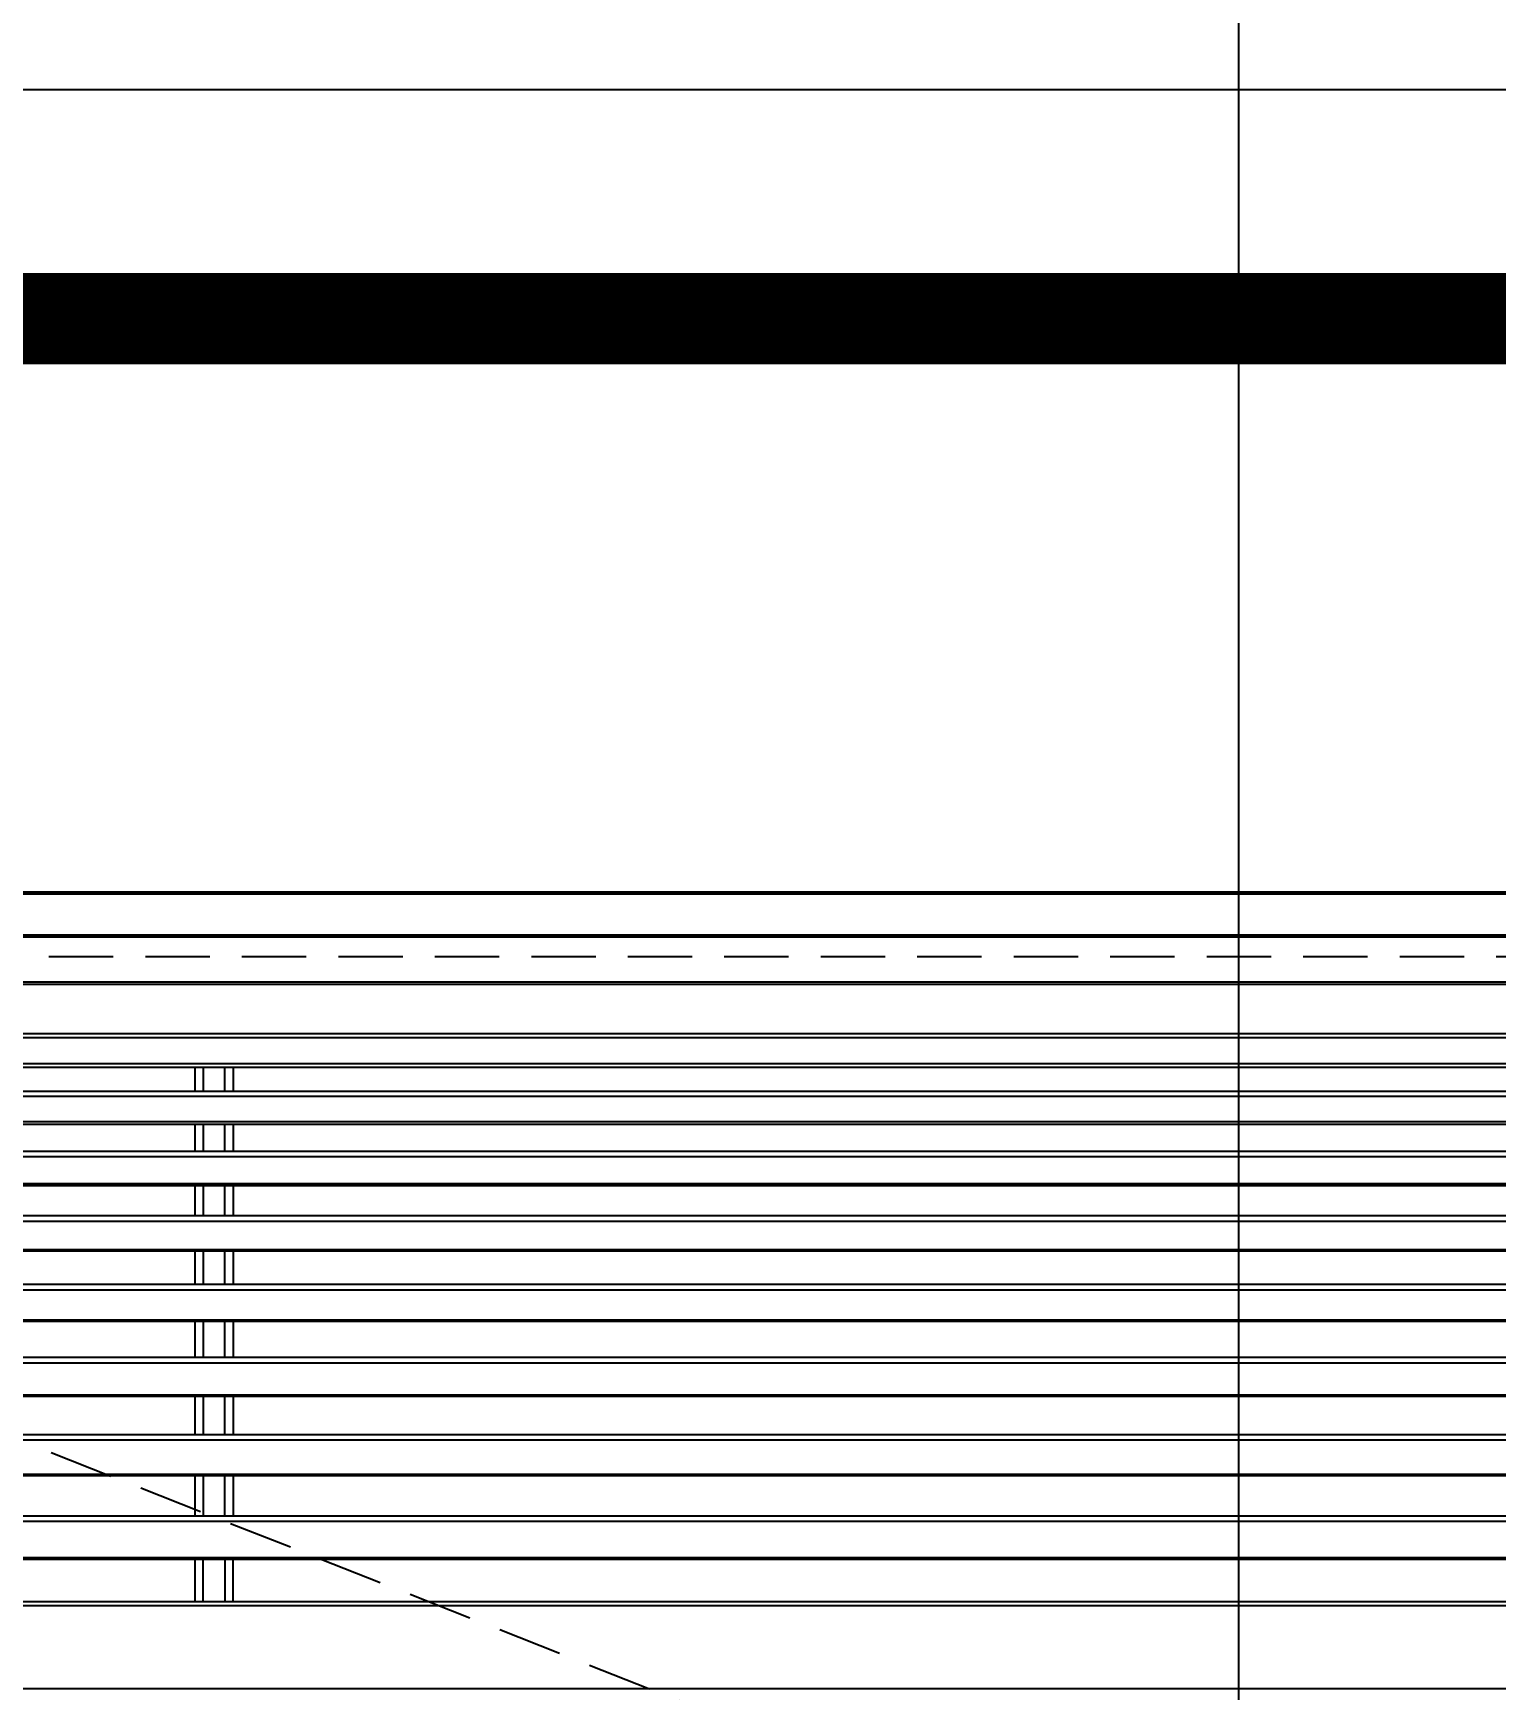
# Model space of a CAD drawing. Header units: millimetres. Extents: x 346859 to 753976, y -86090 to 5333.
# Drawn here: x 431889.9 to 432209.3, y -13781.9 to -13420.1 of the extents above; entities that cross this region are included whole.
import ezdxf

# ---------------------------------------------------------------- set-up
doc = ezdxf.new("R2010")
doc.units = ezdxf.units.MM
doc.header["$LTSCALE"] = 60
doc.linetypes.add('HID', pattern=[2.5, 1.5, -1])
doc.linetypes.add('HIDDEN', pattern=[0.375, 0.25, -0.125])
for name, color, linetype in [('06-LIGHT', 4, 'Continuous'), ('07-DIM WAL', 5, 'Continuous'), ('3.기호.계단선', 30, 'Continuous'), ('CEIL-LIGHT', 7, 'Continuous')]:
    doc.layers.add(name, color=color, linetype=linetype)
doc.styles.add('YOURNAME', font='HY울릉도M.TTF')
doc.dimstyles.new('40', dxfattribs={"dimscale": 40, "dimtxt": 1.8, "dimasz": 0.9, "dimexe": 0.5, "dimexo": 1, "dimgap": 0.7, "dimtad": 1, "dimdec": 0, "dimzin": 0, "dimdsep": 46, "dimtxsty": 'YOURNAME', "dimblk": 'NONE', "dimcen": 0, "dimclrd": 1, "dimclre": 1, "dimclrt": 7, "dimadec": 0, "dimazin": 0, "dimtfac": 1, "dimtdec": 0, "dimtix": 1, "dimtmove": 2, "dimatfit": 3, "dimldrblk": 'NONE', "dimfxl": 1, "dimtolj": 1, "dimtzin": 0, "dimarcsym": 0})

# ---------------------------------------------------------------- blocks, each defined once
blk = doc.blocks.new('*D144')
at = {"layer": '07-DIM WAL', "color": 1, "lineweight": -2, "transparency": 16777216}
for p, q in [((432130.71, -13232.44), (432133.21, -13232.44)), ((432153.21, -14682.44), (432153.21, -13232.44)), ((432193.21, -14682.44), (432173.21, -14682.44))]:
    blk.add_line(p, q, dxfattribs=at)
at = {"layer": 'Defpoints', "color": 0, "transparency": 16777216}
for p in [(432153.21, -13232.44), (432170.71, -13232.44), (432153.21, -14682.44)]:
    blk.add_point(p, dxfattribs=at)
at = {"layer": '07-DIM WAL', "color": 7, "transparency": 16777216, "insert": (432087.77, -13957.44), "char_height": 72, "attachment_point": 5, "rotation": 90, "style": 'YOURNAME'}
blk.add_mtext('\\A1;1450', dxfattribs=at)
blk = doc.blocks.new('_None')
blk = doc.blocks.new('*U26')
at = {"color": 1, "linetype": 'HIDDEN'}
blk.add_line((1179.94, 14.99), (39.94, 464.99), dxfattribs=at)
at = {"color": 8}
for p, q in [((1029.52, 185.7), (190.37, 185.7)), ((1029, 166.3), (190.88, 166.3)), ((190.88, 165.5), (1029, 165.5)), ((844.44, 165.5), (844.44, 155.49)), ((846.44, 155.49), (846.44, 165.5)), ((851.44, 165.5), (851.44, 155.49)), ((853.44, 155.49), (853.44, 165.5)), ((1028.59, 155.49), (191.3, 155.49)), ((191.31, 155.23), (1028.58, 155.23)), ((1028.18, 146.67), (191.7, 146.67)), ((191.76, 145.5), (1028.12, 145.5)), ((844.44, 135.99), (844.44, 145.5)), ((846.44, 145.5), (846.44, 135.99)), ((851.44, 135.99), (851.44, 145.5)), ((853.44, 135.99), (853.44, 145.5)), ((1027.61, 135.99), (192.27, 135.99)), ((192.28, 135.75), (1027.6, 135.75)), ((1027.11, 127.69), (192.78, 127.69)), ((192.85, 126.5), (1027.03, 126.5)), ((844.44, 117.5), (844.44, 126.5)), ((846.44, 126.5), (846.44, 117.5)), ((851.44, 117.5), (851.44, 126.5)), ((853.44, 117.5), (853.44, 126.5)), ((1026.41, 117.5), (193.47, 117.5)), ((193.49, 117.26), (1026.4, 117.26)), ((1025.83, 109.71), (194.05, 109.71)), ((194.15, 108.5), (1025.73, 108.5)), ((844.44, 100.06), (844.44, 108.5)), ((846.44, 108.5), (846.44, 100.06)), ((851.44, 100.06), (851.44, 108.5)), ((853.44, 100.06), (853.44, 108.5)), ((1025.04, 100.06), (194.84, 100.06)), ((194.86, 99.81), (1025.02, 99.81)), ((1024.39, 92.71), (195.5, 92.71)), ((195.61, 91.5), (1024.28, 91.5)), ((844.44, 83.65), (844.44, 91.5)), ((846.44, 91.5), (846.44, 83.65)), ((851.44, 83.65), (851.44, 91.5)), ((853.44, 83.65), (853.44, 91.5)), ((1023.53, 83.65), (196.36, 83.65)), ((196.38, 83.38), (1023.5, 83.38)), ((1022.82, 76.7), (197.06, 76.7)), ((197.19, 75.5), (1022.7, 75.5)), ((844.44, 68.4), (844.44, 75.5)), ((846.44, 75.5), (846.44, 68.4)), ((851.44, 68.4), (851.44, 75.5)), ((853.44, 68.4), (853.44, 75.5)), ((1021.93, 68.4), (197.95, 68.4)), ((198, 67.99), (1021.89, 67.99)), ((1021.16, 61.62), (198.72, 61.62)), ((198.85, 60.5), (1021.03, 60.5)), ((844.44, 54.08), (844.44, 60.5)), ((846.44, 60.5), (846.44, 54.08)), ((851.44, 54.08), (851.44, 60.5)), ((853.44, 54.08), (853.44, 60.5)), ((1020.27, 54.08), (199.62, 54.08)), ((199.68, 53.54), (1020.2, 53.54)), ((1019.45, 47.55), (200.43, 47.55)), ((200.57, 46.5), (1019.32, 46.5)), ((844.44, 40.83), (844.44, 46.5)), ((846.44, 46.5), (846.44, 40.83)), ((851.44, 40.83), (851.44, 46.5)), ((853.44, 40.83), (853.44, 46.5)), ((1018.58, 40.83), (201.3, 40.83)), ((201.41, 40.04), (1018.47, 40.04)), ((1017.64, 33.88), (202.24, 33.88)), ((202.37, 33), (1017.52, 33)), ((1015.86, 21.42), (204.03, 21.42)), ((204.09, 21), (1015.79, 21)), ((1014.17, 10.38), (205.71, 10.38)), ((205.77, 10), (1014.11, 10)), ((1012.57, 0.4), (207.32, 0.4)), ((207.32, 0), (1012.57, 0))]:
    blk.add_line(p, q, dxfattribs=at)
at = {"color": 1, "linetype": 'HIDDEN'}
blk.add_lwpolyline([(1179.94, 464.99), (1179.94, 14.99), (39.94, 14.99), (39.94, 464.99)], close=True, dxfattribs=at)

msp = doc.modelspace()

# ---------------------------------------------------------------- linework, layer by layer
at = {"layer": '3.기호.계단선', "color": 10, "linetype": 'HID'}
msp.add_lwpolyline([(433673.21, -13482.44, 20, 20, 0), (430633.21, -13482.44, 20, 20, 0)], format="xyseb", dxfattribs=at)
at = {"layer": 'CEIL-LIGHT'}
msp.add_lwpolyline([(433673.21, -13432.44), (430633.21, -13432.44)], dxfattribs=at)

# ---------------------------------------------------------------- block references
at = {"layer": '06-LIGHT', "xscale": 0.9365577351836558, "yscale": 0.9365577351836558, "zscale": 0.9365577351836558, "rotation": 180}
msp.add_blockref('*U26', (432724.46, -13607.68), dxfattribs=at)

# ---------------------------------------------------------------- dimensions: what is measured, and where the dimension line sits
at = {"layer": '07-DIM WAL'}
dim = msp.add_linear_dim(base=(432153.21, -13232.44), p1=(432153.21, -14682.44), p2=(432170.71, -13232.44), angle=90, dimstyle='40', dxfattribs=at)
dim.commit()
dim.dimension.update_dxf_attribs({"geometry": '*D144', "text_midpoint": (432087.77, -13957.44)})

doc.saveas('drawing.dxf')
